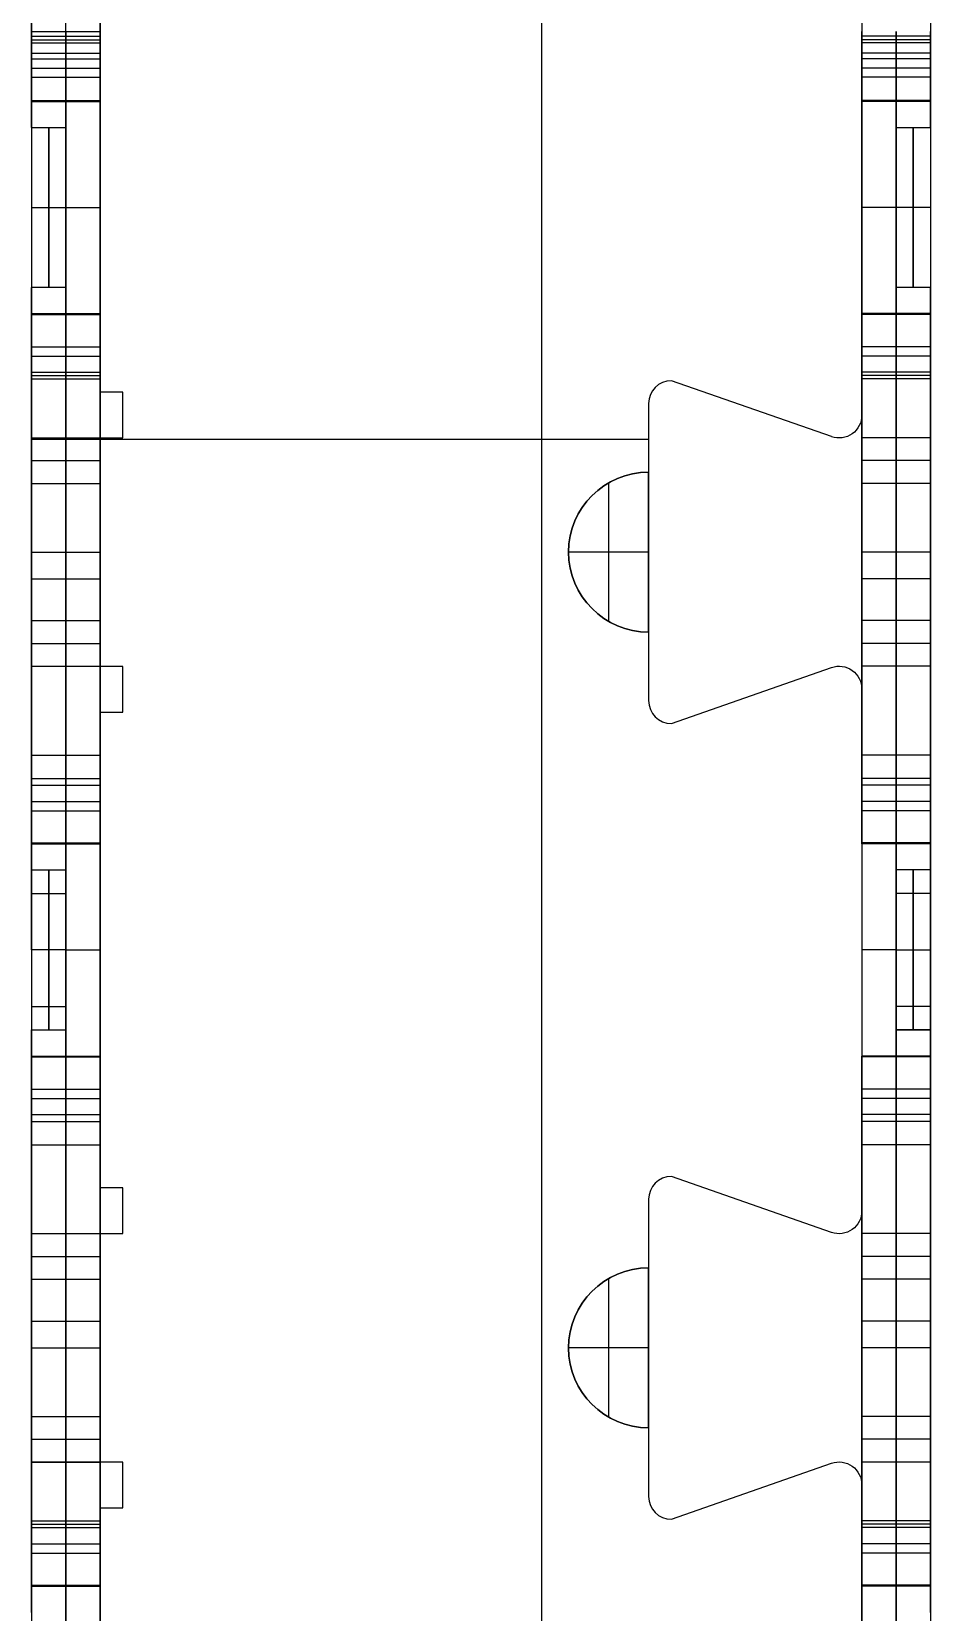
# Model space of a CAD drawing. Extents: x 6886 to 7154, y -44440 to -39703.
# Drawn here: x 6886.5 to 7122.5, y -40445.4 to -40030.4 of the extents above; entities that cross this region are included whole.
import ezdxf

# ---------------------------------------------------------------- set-up
doc = ezdxf.new("R2010")
doc.units = 0
doc.layers.add('ENDS', color=40, linetype='CONTINUOUS')

# ---------------------------------------------------------------- blocks, each defined once
blk = doc.blocks.new('SKYLARK200_END-S-1')
at = {"layer": 'ENDS'}
for p, q in [((-134, 3868.02, 264), (-134, 4718.01, 264)), ((-134, 3868.02, 282), (-134, 4718.01, 282)), ((-268, 4712.03, 141), (-268, 3945.01, 141)), ((-250, 4712.03, 141), (-250, 3924.03, 141)), ((-250, 4314.45, 282), (-250, 4463.75, 282)), ((-250, 4314.45, 264), (-250, 4463.75, 264)), ((-250, 4314.45, 273), (-250, 4463.75, 273)), ((-50, 4450.03, 141), (-50, 3868.03, 141)), ((-50, 4450.02, 282), (-50, 4308.42, 282)), ((-50, 4450.02, 264), (-50, 4308.42, 264)), ((-50, 4450.02, 273), (-50, 4308.42, 273)), ((-32, 4450.03, 141), (-32, 3868.03, 141)), ((-268, 4409.09, 286), (-250, 4409.09, 286)), ((-268, 4391.03, 1.72), (-268, 4407.93, 50)), ((-268, 4407.93, 50), (-250, 4407.93, 50)), ((-268, 4407.93, 232), (-250, 4407.93, 232)), ((-268, 4407.93, 232), (-268, 4391.03, 280.28)), ((-268, 4406.9, -1.1), (-250, 4406.9, -1.1)), ((-268, 4406.9, 283.1), (-250, 4406.9, 283.1)), ((-259, 4391.03, 1.72), (-259, 4407.93, 50)), ((-259, 4407.93, 232), (-259, 4391.03, 280.28)), ((-250, 4391.03, 1.72), (-250, 4407.93, 50)), ((-250, 4407.93, 232), (-250, 4391.03, 280.28)), ((-32, 4407.93, 232), (-50, 4407.93, 232)), ((-50, 4407.93, 232), (-50, 4391.03, 280.28)), ((-32, 4407.93, 50), (-50, 4407.93, 50)), ((-50, 4391.03, 1.72), (-50, 4407.93, 50)), ((-32, 4406.9, 283.1), (-50, 4406.9, 283.1)), ((-32, 4406.9, -1.1), (-50, 4406.9, -1.1)), ((-41, 4407.93, 232), (-41, 4391.03, 280.28)), ((-41, 4391.03, 1.72), (-41, 4407.93, 50)), ((-32, 4407.93, 232), (-32, 4391.03, 280.28)), ((-32, 4391.03, 1.72), (-32, 4407.93, 50)), ((-268, 4406.17, 54.24), (-250, 4406.17, 54.24)), ((-268, 4406.17, 227.76), (-250, 4406.17, 227.76)), ((-268, 4403.43), (-250, 4403.43)), ((-268, 4403.43), (-268, 4390.78)), ((-268, 4390.78, 282), (-268, 4403.43, 282)), ((-268, 4403.43, 282), (-250, 4403.43, 282)), ((-259, 4403.43), (-259, 4390.78)), ((-259, 4390.78, 282), (-259, 4403.43, 282)), ((-250, 4403.43), (-250, 4390.78)), ((-250, 4390.78, 282), (-250, 4403.43, 282)), ((-32, 4406.17, 227.76), (-50, 4406.17, 227.76)), ((-32, 4406.17, 54.24), (-50, 4406.17, 54.24)), ((-32, 4403.43, 282), (-50, 4403.43, 282)), ((-50, 4390.78, 282), (-50, 4403.43, 282)), ((-32, 4403.43, 0), (-50, 4403.43, 0)), ((-50, 4403.43, 0), (-50, 4390.78, 0)), ((-41, 4390.78, 282), (-41, 4403.43, 282)), ((-41, 4403.43, 0), (-41, 4390.78, 0)), ((-32, 4390.78, 282), (-32, 4403.43, 282)), ((-32, 4403.43, 0), (-32, 4390.78, 0)), ((-268, 4401.93, 56), (-250, 4401.93, 56)), ((-268, 4401.93, 56), (-268, 4383.93, 56)), ((-268, 4401.93, 226), (-250, 4401.93, 226)), ((-268, 4383.93, 226), (-268, 4401.93, 226)), ((-268, 4399.48, 25.86), (-250, 4399.48, 25.86)), ((-268, 4399.48, 256.14), (-250, 4399.48, 256.14)), ((-259, 4401.93, 56), (-259, 4323.93, 56)), ((-259, 4323.93, 226), (-259, 4401.93, 226)), ((-250, 4401.93, 56), (-250, 4323.93, 56)), ((-250, 4323.93, 226), (-250, 4401.93, 226)), ((-32, 4401.93, 226), (-50, 4401.93, 226)), ((-50, 4323.93, 226), (-50, 4401.93, 226)), ((-32, 4401.93, 56), (-50, 4401.93, 56)), ((-50, 4401.93, 56), (-50, 4323.93, 56)), ((-32, 4399.48, 256.14), (-50, 4399.48, 256.14)), ((-32, 4399.48, 25.86), (-50, 4399.48, 25.86)), ((-41, 4383.93, 226), (-41, 4401.93, 226)), ((-41, 4401.93, 56), (-41, 4383.93, 56)), ((-32, 4401.93, 56), (-32, 4383.93, 56)), ((-32, 4383.93, 226), (-32, 4401.93, 226)), ((-268, 4397.11), (-250, 4397.11)), ((-268, 4397.11, 282), (-250, 4397.11, 282)), ((-32, 4397.11, 282), (-50, 4397.11, 282)), ((-32, 4397.11, 0), (-50, 4397.11, 0)), ((-268, 4391.03, 1.72), (-250, 4391.03, 1.72)), ((-268, 4391.03, 280.28), (-250, 4391.03, 280.28)), ((-268, 4390.84, 0.87), (-250, 4390.84, 0.87)), ((-268, 4390.84, 281.13), (-250, 4390.84, 281.13)), ((-268, 4390.78), (-250, 4390.78)), ((-268, 4390.78, 282), (-250, 4390.78, 282)), ((-32, 4391.03, 280.28), (-50, 4391.03, 280.28)), ((-32, 4391.03, 1.72), (-50, 4391.03, 1.72)), ((-32, 4390.84, 281.13), (-50, 4390.84, 281.13)), ((-32, 4390.84, 0.87), (-50, 4390.84, 0.87)), ((-32, 4390.78, 282), (-50, 4390.78, 282)), ((-32, 4390.78, 0), (-50, 4390.78, 0)), ((-268, 4383.93, 226), (-259, 4383.93, 226)), ((-268, 4383.93, 56), (-259, 4383.93, 56)), ((-259, 4383.93, 226), (-259, 4341.93, 226)), ((-259, 4341.93, 56), (-259, 4383.93, 56)), ((-41, 4383.93, 226), (-32, 4383.93, 226)), ((-41, 4383.93, 226), (-41, 4341.93, 226)), ((-41, 4341.93, 56), (-41, 4383.93, 56)), ((-41, 4383.93, 56), (-32, 4383.93, 56)), ((-259, 4381.11, 215.5), (-259, 4344.74, 215.5)), ((-259, 4381.11, 66.5), (-259, 4344.74, 66.5)), ((-50, 4379.22, 282), (-50, 4379.22, 264)), ((-41, 4344.74, 215.5), (-41, 4381.11, 215.5)), ((-41, 4344.74, 66.5), (-41, 4381.11, 66.5)), ((-268, 4362.93, 205), (-259, 4362.93, 205)), ((-268, 4362.93, 77), (-259, 4362.93, 77)), ((-259, 4362.93, 56), (-250, 4362.93, 56)), ((-259, 4362.93, 226), (-259, 4362.93, 205)), ((-259, 4362.93, 226), (-250, 4362.93, 226)), ((-259, 4362.93, 56), (-259, 4362.93, 77)), ((-41, 4362.93, 226), (-50, 4362.93, 226)), ((-41, 4362.93, 56), (-50, 4362.93, 56)), ((-32, 4362.93, 205), (-41, 4362.93, 205)), ((-41, 4362.93, 226), (-41, 4362.93, 205)), ((-32, 4362.93, 77), (-41, 4362.93, 77)), ((-41, 4362.93, 56), (-41, 4362.93, 77)), ((-268, 4323.93, 226), (-268, 4341.93, 226)), ((-259, 4341.93, 226), (-268, 4341.93, 226)), ((-259, 4341.93, 56), (-268, 4341.93, 56)), ((-268, 4341.93, 56), (-268, 4323.93, 56)), ((-32, 4341.93, 226), (-41, 4341.93, 226)), ((-32, 4341.93, 56), (-41, 4341.93, 56)), ((-41, 4323.93, 226), (-41, 4341.93, 226)), ((-41, 4341.93, 56), (-41, 4323.93, 56)), ((-32, 4323.93, 226), (-32, 4341.93, 226)), ((-32, 4341.93, 56), (-32, 4323.93, 56)), ((-268, 4335.08), (-250, 4335.08)), ((-268, 4335.08), (-268, 4195.88)), ((-268, 4302.48, 282), (-268, 4335.08, 282)), ((-268, 4335.08, 282), (-250, 4335.08, 282)), ((-268, 4335.01, 0.87), (-250, 4335.01, 0.87)), ((-268, 4335.01, 281.13), (-250, 4335.01, 281.13)), ((-268, 4317.93, 50), (-268, 4334.83, 1.72)), ((-268, 4334.83, 1.72), (-250, 4334.83, 1.72)), ((-268, 4334.83, 280.28), (-250, 4334.83, 280.28)), ((-268, 4334.83, 280.28), (-268, 4317.93, 232)), ((-259, 4335.08), (-259, 4195.88)), ((-259, 4302.48, 282), (-259, 4335.08, 282)), ((-259, 4317.93, 50), (-259, 4334.83, 1.72)), ((-259, 4334.83, 280.28), (-259, 4317.93, 232)), ((-250, 4335.08), (-250, 4195.88)), ((-250, 4302.48, 282), (-250, 4335.08, 282)), ((-250, 4317.93, 50), (-250, 4334.83, 1.72)), ((-250, 4334.83, 280.28), (-250, 4317.93, 232)), ((-50, 4335.08, 0), (-50, 4195.88, 0)), ((-32, 4335.08, 0), (-50, 4335.08, 0)), ((-32, 4335.08, 282), (-50, 4335.08, 282)), ((-50, 4302.48, 282), (-50, 4335.08, 282)), ((-32, 4335.01, 281.13), (-50, 4335.01, 281.13)), ((-32, 4335.01, 0.87), (-50, 4335.01, 0.87)), ((-32, 4334.83, 280.28), (-50, 4334.83, 280.28)), ((-50, 4334.83, 280.28), (-50, 4317.93, 232)), ((-32, 4334.83, 1.72), (-50, 4334.83, 1.72)), ((-50, 4317.93, 50), (-50, 4334.83, 1.72)), ((-41, 4335.08, 0), (-41, 4195.88, 0)), ((-41, 4302.48, 282), (-41, 4335.08, 282)), ((-41, 4334.83, 280.28), (-41, 4317.93, 232)), ((-41, 4317.93, 50), (-41, 4334.83, 1.72)), ((-32, 4335.08, 0), (-32, 4195.88, 0)), ((-32, 4302.48, 282), (-32, 4335.08, 282)), ((-32, 4334.83, 280.28), (-32, 4317.93, 232)), ((-32, 4317.93, 50), (-32, 4334.83, 1.72)), ((-268, 4330.43, 282), (-268, 4330.43, 267.71)), ((-268, 4330.43, 226), (-268, 4330.43, 56)), ((-268, 4330.43, 14.29), (-268, 4330.43)), ((-268, 4326.38, 25.86), (-250, 4326.38, 25.86)), ((-268, 4326.38, 256.14), (-250, 4326.38, 256.14)), ((-268, 4323.93, 56), (-250, 4323.93, 56)), ((-268, 4323.93, 226), (-250, 4323.93, 226)), ((-32, 4326.38, 256.14), (-50, 4326.38, 256.14)), ((-32, 4326.38, 25.86), (-50, 4326.38, 25.86)), ((-32, 4323.93, 226), (-50, 4323.93, 226)), ((-32, 4323.93, 56), (-50, 4323.93, 56)), ((-268, 4319.69, 54.24), (-250, 4319.69, 54.24)), ((-268, 4319.69, 227.76), (-250, 4319.69, 227.76)), ((-268, 4318.78, 282), (-250, 4318.78, 282)), ((-268, 4317.93, 50), (-250, 4317.93, 50)), ((-268, 4317.93, 232), (-250, 4317.93, 232)), ((-104.24, 4315.71, 282), (-104.24, 4315.71, 264)), ((-57.98, 4302.76, 282), (-100, 4317.46, 282)), ((-100, 4317.46, 282), (-100, 4317.46, 264)), ((-57.98, 4302.76, 264), (-100, 4317.46, 264)), ((-57.98, 4302.76, 273), (-100, 4317.46, 273)), ((-32, 4319.69, 227.76), (-50, 4319.69, 227.76)), ((-32, 4319.69, 54.24), (-50, 4319.69, 54.24)), ((-32, 4318.78, 282), (-50, 4318.78, 282)), ((-32, 4317.93, 232), (-50, 4317.93, 232)), ((-32, 4317.93, 50), (-50, 4317.93, 50)), ((-250, 4315.43, 282), (-250, 4315.43)), ((-244, 4314.45, 282), (-250, 4314.45, 282)), ((-250, 4314.45, 282), (-250, 4314.45, 264)), ((-244, 4314.45, 264), (-250, 4314.45, 264)), ((-244, 4314.45, 273), (-250, 4314.45, 273)), ((-247, 4314.45, 282), (-247, 4314.45, 264)), ((-244, 4302.45, 282), (-244, 4314.45, 282)), ((-244, 4314.45, 282), (-244, 4314.45, 264)), ((-244, 4302.45, 264), (-244, 4314.45, 264)), ((-244, 4302.45, 273), (-244, 4314.45, 273)), ((-106, 4311.46, 282), (-106, 4311.46, 264)), ((-106, 4311.46, 282), (-106, 4293.46, 282)), ((-106, 4311.46, 264), (-106, 4233.46, 264)), ((-106, 4311.46, 273), (-106, 4293.46, 273)), ((-244, 4308.45, 282), (-244, 4308.45, 264)), ((-78.99, 4310.11, 282), (-78.99, 4310.11, 264)), ((-50, 4308.42, 282), (-50, 4308.42, 264)), ((-52.53, 4303.53, 282), (-52.53, 4303.53, 264)), ((-268, 4290.48, 258), (-268, 4302.48, 258)), ((-268, 4302.48, 258), (-250, 4302.48, 258)), ((-268, 4302.48, 258), (-268, 4302.48, 282)), ((-268, 4302.48, 282), (-250, 4302.48, 282)), ((-268, 4302.48, 270), (-250, 4302.48, 270)), ((-268, 4242.45, 282), (-268, 4302.45, 282)), ((-268, 4302.45, 282), (-268, 4302.45, 264)), ((-268, 4242.45, 264), (-268, 4302.45, 264)), ((-268, 4302.45, 282), (-244, 4302.45, 282)), ((-268, 4302.45, 264), (-244, 4302.45, 264)), ((-268, 4242.45, 273), (-268, 4302.45, 273)), ((-268, 4302.45, 273), (-244, 4302.45, 273)), ((-106, 4302.02, 264), (-268, 4302.02, 264)), ((-106, 4302.02, 282), (-268, 4302.02, 282)), ((-259, 4290.48, 258), (-259, 4302.48, 258)), ((-259, 4302.48, 258), (-259, 4302.48, 282)), ((-256, 4302.45, 282), (-256, 4302.45, 264)), ((-250, 4290.48, 258), (-250, 4302.48, 258)), ((-250, 4302.48, 258), (-250, 4302.48, 282)), ((-244, 4302.45, 282), (-244, 4302.45, 264)), ((-57.98, 4302.76, 282), (-57.98, 4302.76, 264)), ((-32, 4302.48, 258), (-50, 4302.48, 258)), ((-50, 4290.48, 258), (-50, 4302.48, 258)), ((-32, 4302.48, 282), (-50, 4302.48, 282)), ((-50, 4302.48, 258), (-50, 4302.48, 282)), ((-32, 4302.48, 270), (-50, 4302.48, 270)), ((-41, 4290.48, 258), (-41, 4302.48, 258)), ((-41, 4302.48, 258), (-41, 4302.48, 282)), ((-32, 4290.48, 258), (-32, 4302.48, 258)), ((-32, 4302.48, 258), (-32, 4302.48, 282)), ((-268, 4296.48, 258), (-250, 4296.48, 258)), ((-32, 4296.48, 258), (-50, 4296.48, 258)), ((-106, 4293.46, 282), (-106, 4293.46, 273)), ((-106, 4251.46, 273), (-106, 4293.46, 273)), ((-268, 4254.48, 264), (-268, 4290.48, 264)), ((-268, 4290.48, 264), (-250, 4290.48, 264)), ((-268, 4290.48, 264), (-268, 4290.48, 258)), ((-268, 4290.48, 258), (-250, 4290.48, 258)), ((-268, 4290.48, 261), (-250, 4290.48, 261)), ((-259, 4254.48, 264), (-259, 4290.48, 264)), ((-259, 4290.48, 264), (-259, 4290.48, 258)), ((-250, 4254.48, 264), (-250, 4290.48, 264)), ((-250, 4290.48, 264), (-250, 4290.48, 258)), ((-116.5, 4290.65, 273), (-116.5, 4254.28, 273)), ((-32, 4290.48, 264), (-50, 4290.48, 264)), ((-50, 4254.48, 264), (-50, 4290.48, 264)), ((-32, 4290.48, 258), (-50, 4290.48, 258)), ((-50, 4290.48, 264), (-50, 4290.48, 258)), ((-32, 4290.48, 261), (-50, 4290.48, 261)), ((-41, 4254.48, 264), (-41, 4290.48, 264)), ((-41, 4290.48, 264), (-41, 4290.48, 258)), ((-32, 4254.48, 264), (-32, 4290.48, 264)), ((-32, 4290.48, 264), (-32, 4290.48, 258)), ((-268, 4272.48, 264), (-250, 4272.48, 264)), ((-268, 4272.45, 282), (-268, 4272.45, 264)), ((-127, 4272.46, 282), (-127, 4272.46, 273)), ((-106, 4272.46, 273), (-127, 4272.46, 273)), ((-106, 4272.46, 273), (-106, 4272.46, 264)), ((-32, 4272.48, 264), (-50, 4272.48, 264)), ((-268, 4265.48), (-250, 4265.48)), ((-32, 4265.48, 0), (-50, 4265.48, 0)), ((-268, 4242.48, 258), (-268, 4254.48, 258)), ((-268, 4254.48, 258), (-250, 4254.48, 258)), ((-268, 4254.48, 258), (-268, 4254.48, 264)), ((-268, 4254.48, 264), (-250, 4254.48, 264)), ((-268, 4254.48, 261), (-250, 4254.48, 261)), ((-259, 4242.48, 258), (-259, 4254.48, 258)), ((-259, 4254.48, 258), (-259, 4254.48, 264)), ((-250, 4242.48, 258), (-250, 4254.48, 258)), ((-250, 4254.48, 258), (-250, 4254.48, 264)), ((-32, 4254.48, 258), (-50, 4254.48, 258)), ((-50, 4242.48, 258), (-50, 4254.48, 258)), ((-32, 4254.48, 264), (-50, 4254.48, 264)), ((-50, 4254.48, 258), (-50, 4254.48, 264)), ((-32, 4254.48, 261), (-50, 4254.48, 261)), ((-41, 4242.48, 258), (-41, 4254.48, 258)), ((-41, 4254.48, 258), (-41, 4254.48, 264)), ((-32, 4242.48, 258), (-32, 4254.48, 258)), ((-32, 4254.48, 258), (-32, 4254.48, 264)), ((-106, 4251.46, 273), (-106, 4251.46, 282)), ((-106, 4251.46, 282), (-106, 4233.46, 282)), ((-106, 4251.46, 273), (-106, 4233.46, 273)), ((-268, 4248.48, 258), (-250, 4248.48, 258)), ((-32, 4248.48, 258), (-50, 4248.48, 258)), ((-268, 4195.88, 282), (-268, 4242.48, 282)), ((-268, 4242.48, 282), (-250, 4242.48, 282)), ((-268, 4242.48, 282), (-268, 4242.48, 258)), ((-268, 4242.48, 258), (-250, 4242.48, 258)), ((-268, 4242.48, 270), (-250, 4242.48, 270)), ((-244, 4242.45, 282), (-268, 4242.45, 282)), ((-268, 4242.45, 282), (-268, 4242.45, 264)), ((-244, 4242.45, 264), (-268, 4242.45, 264)), ((-244, 4242.45, 273), (-268, 4242.45, 273)), ((-259, 4195.88, 282), (-259, 4242.48, 282)), ((-259, 4242.48, 282), (-259, 4242.48, 258)), ((-256, 4242.45, 282), (-256, 4242.45, 264)), ((-250, 4195.88, 282), (-250, 4242.48, 282)), ((-250, 4242.48, 282), (-250, 4242.48, 258)), ((-244, 4230.45, 282), (-244, 4242.45, 282)), ((-244, 4242.45, 282), (-244, 4242.45, 264)), ((-244, 4230.45, 264), (-244, 4242.45, 264)), ((-244, 4230.45, 273), (-244, 4242.45, 273)), ((-100, 4227.46, 282), (-57.98, 4242.17, 282)), ((-100, 4227.46, 264), (-57.98, 4242.17, 264)), ((-100, 4227.46, 273), (-57.98, 4242.17, 273)), ((-57.98, 4242.17, 282), (-57.98, 4242.17, 264)), ((-52.53, 4241.4, 282), (-52.53, 4241.4, 264)), ((-32, 4242.48, 282), (-50, 4242.48, 282)), ((-50, 4195.88, 282), (-50, 4242.48, 282)), ((-32, 4242.48, 258), (-50, 4242.48, 258)), ((-50, 4242.48, 282), (-50, 4242.48, 258)), ((-32, 4242.48, 270), (-50, 4242.48, 270)), ((-41, 4195.88, 282), (-41, 4242.48, 282)), ((-41, 4242.48, 282), (-41, 4242.48, 258)), ((-32, 4195.88, 282), (-32, 4242.48, 282)), ((-32, 4242.48, 282), (-32, 4242.48, 258)), ((-244, 4236.45, 282), (-244, 4236.45, 264)), ((-106, 4233.46, 282), (-106, 4233.46, 264)), ((-78.99, 4234.82, 282), (-78.99, 4234.82, 264)), ((-50, 4236.51, 282), (-50, 4236.51, 264)), ((-50, 4236.51, 282), (-50, 4099.52, 282)), ((-50, 4236.51, 264), (-50, 4099.52, 264)), ((-50, 4236.51, 273), (-50, 4099.52, 273)), ((-250, 4105.55, 282), (-250, 4230.45, 282)), ((-250, 4230.45, 282), (-250, 4230.45, 264)), ((-250, 4105.55, 264), (-250, 4230.45, 264)), ((-250, 4230.45, 282), (-244, 4230.45, 282)), ((-250, 4230.45, 264), (-244, 4230.45, 264)), ((-250, 4105.55, 273), (-250, 4230.45, 273)), ((-250, 4230.45, 273), (-244, 4230.45, 273)), ((-247, 4230.45, 282), (-247, 4230.45, 264)), ((-244, 4230.45, 282), (-244, 4230.45, 264)), ((-104.24, 4229.22, 282), (-104.24, 4229.22, 264)), ((-100, 4227.46, 282), (-100, 4227.46, 264)), ((-268, 4219.18, 282), (-250, 4219.18, 282)), ((-32, 4219.18, 282), (-50, 4219.18, 282)), ((-268, 4196.13, 1.72), (-268, 4213.03, 50)), ((-268, 4213.03, 50), (-250, 4213.03, 50)), ((-268, 4213.03, 232), (-250, 4213.03, 232)), ((-268, 4213.03, 232), (-268, 4196.13, 280.28)), ((-259, 4196.13, 1.72), (-259, 4213.03, 50)), ((-259, 4213.03, 232), (-259, 4196.13, 280.28)), ((-250, 4196.13, 1.72), (-250, 4213.03, 50)), ((-250, 4213.03, 232), (-250, 4196.13, 280.28)), ((-32, 4213.03, 50), (-50, 4213.03, 50)), ((-50, 4196.13, 1.72), (-50, 4213.03, 50)), ((-32, 4213.03, 232), (-50, 4213.03, 232)), ((-50, 4213.03, 232), (-50, 4196.13, 280.28)), ((-41, 4196.13, 1.72), (-41, 4213.03, 50)), ((-41, 4213.03, 232), (-41, 4196.13, 280.28)), ((-32, 4196.13, 1.72), (-32, 4213.03, 50)), ((-32, 4213.03, 232), (-32, 4196.13, 280.28)), ((-268, 4211.27, 54.24), (-250, 4211.27, 54.24)), ((-268, 4211.27, 227.76), (-250, 4211.27, 227.76)), ((-32, 4211.27, 54.24), (-50, 4211.27, 54.24)), ((-32, 4211.27, 227.76), (-50, 4211.27, 227.76)), ((-268, 4207.03, 56), (-250, 4207.03, 56)), ((-268, 4207.03, 56), (-268, 4189.03, 56)), ((-268, 4207.03, 226), (-250, 4207.03, 226)), ((-268, 4189.03, 226), (-268, 4207.03, 226)), ((-268, 4204.58, 25.86), (-250, 4204.58, 25.86)), ((-268, 4204.58, 256.14), (-250, 4204.58, 256.14)), ((-259, 4129.03, 226), (-259, 4207.03, 226)), ((-259, 4207.03, 56), (-259, 4129.03, 56)), ((-250, 4129.03, 226), (-250, 4207.03, 226)), ((-250, 4207.03, 56), (-250, 4129.03, 56)), ((-32, 4207.03, 56), (-50, 4207.03, 56)), ((-32, 4207.03, 226), (-50, 4207.03, 226)), ((-50, 4207.03, 226), (-50, 4129.03, 226)), ((-50, 4207.03, 56), (-50, 4129.03, 56)), ((-32, 4204.58, 25.86), (-50, 4204.58, 25.86)), ((-32, 4204.58, 256.14), (-50, 4204.58, 256.14)), ((-41, 4207.03, 226), (-41, 4189.03, 226)), ((-41, 4189.03, 56), (-41, 4207.03, 56)), ((-32, 4207.03, 56), (-32, 4189.03, 56)), ((-32, 4189.03, 226), (-32, 4207.03, 226)), ((-268, 4196.13, 1.72), (-250, 4196.13, 1.72)), ((-268, 4196.13, 280.28), (-250, 4196.13, 280.28)), ((-268, 4195.94, 0.87), (-250, 4195.94, 0.87)), ((-268, 4195.94, 281.13), (-250, 4195.94, 281.13)), ((-268, 4195.88), (-250, 4195.88)), ((-268, 4195.88, 282), (-250, 4195.88, 282)), ((-32, 4196.13, 1.72), (-50, 4196.13, 1.72)), ((-32, 4196.13, 280.28), (-50, 4196.13, 280.28)), ((-32, 4195.94, 0.87), (-50, 4195.94, 0.87)), ((-32, 4195.94, 281.13), (-50, 4195.94, 281.13)), ((-32, 4195.88, 0), (-50, 4195.88, 0)), ((-32, 4195.88, 282), (-50, 4195.88, 282)), ((-268, 4189.03, 226), (-259, 4189.03, 226)), ((-268, 4189.03, 56), (-259, 4189.03, 56)), ((-259, 4189.03, 226), (-259, 4147.03, 226)), ((-259, 4147.03, 56), (-259, 4189.03, 56)), ((-32, 4189.03, 226), (-41, 4189.03, 226)), ((-32, 4189.03, 56), (-41, 4189.03, 56)), ((-41, 4189.03, 226), (-41, 4147.03, 226)), ((-41, 4189.03, 56), (-41, 4147.03, 56)), ((-268, 4182.88, 211.15), (-259, 4182.88, 211.15)), ((-268, 4182.88, 70.85), (-259, 4182.88, 70.85)), ((-259, 4186.21, 215.5), (-259, 4149.84, 215.5)), ((-259, 4186.21, 66.5), (-259, 4149.84, 66.5)), ((-41, 4149.84, 215.5), (-41, 4186.21, 215.5)), ((-41, 4186.21, 66.5), (-41, 4149.84, 66.5)), ((-32, 4182.88, 211.15), (-41, 4182.88, 211.15)), ((-32, 4182.88, 70.85), (-41, 4182.88, 70.85)), ((-50, 4177.93, 226), (-50, 4177.93, 56)), ((-259, 4168.03, 205), (-268, 4168.03, 205)), ((-259, 4168.03, 77), (-268, 4168.03, 77)), ((-259, 4168.03, 226), (-259, 4168.03, 205)), ((-259, 4168.03, 226), (-250, 4168.03, 226)), ((-259, 4168.03, 56), (-259, 4168.03, 77)), ((-259, 4168.03, 56), (-250, 4168.03, 56)), ((-250, 4168, 282), (-250, 4168, 264)), ((-41, 4168.03, 226), (-50, 4168.03, 226)), ((-41, 4168.03, 56), (-50, 4168.03, 56)), ((-50, 4168.01, 282), (-50, 4168.01, 264)), ((-41, 4168.03, 77), (-32, 4168.03, 77)), ((-41, 4168.03, 205), (-32, 4168.03, 205)), ((-41, 4168.03, 226), (-41, 4168.03, 205)), ((-41, 4168.03, 77), (-41, 4168.03, 56)), ((-32, 4162.03, 205.88), (-32, 4162.03, 76.12)), ((-268, 4153.18, 70.85), (-259, 4153.18, 70.85)), ((-268, 4153.18, 211.15), (-259, 4153.18, 211.15)), ((-32, 4153.18, 211.15), (-41, 4153.18, 211.15)), ((-32, 4153.18, 70.85), (-41, 4153.18, 70.85)), ((-268, 4129.03, 226), (-268, 4147.03, 226)), ((-268, 4147.03, 56), (-259, 4147.03, 56)), ((-268, 4147.03, 56), (-268, 4129.03, 56)), ((-268, 4147.03, 226), (-259, 4147.03, 226)), ((-41, 4129.03, 56), (-41, 4149.61, 56)), ((-41, 4149.48, 226), (-41, 4129.03, 226)), ((-32, 4147.03, 226), (-41, 4147.03, 226)), ((-41, 4147.03, 56), (-32, 4147.03, 56)), ((-32, 4129.03, 56), (-32, 4147.03, 56)), ((-32, 4147.03, 226), (-32, 4129.03, 226)), ((-268, 4093.58, 282), (-268, 4140.18, 282)), ((-268, 4140.18, 282), (-250, 4140.18, 282)), ((-268, 4140.18), (-250, 4140.18)), ((-268, 4140.18), (-268, 4000.98)), ((-268, 4140.11, 281.13), (-250, 4140.11, 281.13)), ((-268, 4140.11, 0.87), (-250, 4140.11, 0.87)), ((-268, 4139.93, 280.28), (-250, 4139.93, 280.28)), ((-268, 4139.93, 280.28), (-268, 4123.03, 232)), ((-268, 4123.03, 50), (-268, 4139.93, 1.72)), ((-268, 4139.93, 1.72), (-250, 4139.93, 1.72)), ((-259, 4093.58, 282), (-259, 4140.18, 282)), ((-259, 4140.18), (-259, 4000.98)), ((-259, 4139.93, 280.28), (-259, 4123.03, 232)), ((-259, 4123.03, 50), (-259, 4139.93, 1.72)), ((-250, 4093.58, 282), (-250, 4140.18, 282)), ((-250, 4140.18), (-250, 4000.98)), ((-250, 4139.93, 280.28), (-250, 4123.03, 232)), ((-250, 4123.03, 50), (-250, 4139.93, 1.72)), ((-32, 4140.18, 282), (-50, 4140.18, 282)), ((-50, 4140.18, 282), (-50, 4093.58, 282)), ((-32, 4140.18, 0), (-50, 4140.18, 0)), ((-50, 4000.98, 0), (-50, 4140.18, 0)), ((-32, 4140.12, 281.13), (-50, 4140.12, 281.13)), ((-32, 4140.12, 0.87), (-50, 4140.12, 0.87)), ((-32, 4139.93, 280.28), (-50, 4139.93, 280.28)), ((-50, 4123.03, 232), (-50, 4139.93, 280.28)), ((-32, 4139.93, 1.72), (-50, 4139.93, 1.72)), ((-50, 4139.93, 1.72), (-50, 4123.03, 50)), ((-41, 4140.18, 282), (-41, 4093.58, 282)), ((-41, 4000.98, 0), (-41, 4140.18, 0)), ((-41, 4123.03, 232), (-41, 4139.93, 280.28)), ((-41, 4139.93, 1.72), (-41, 4123.03, 50)), ((-32, 4140.18, 282), (-32, 4093.58, 282)), ((-32, 4000.98, 0), (-32, 4140.18, 0)), ((-32, 4123.03, 232), (-32, 4139.93, 280.28)), ((-32, 4139.93, 1.72), (-32, 4123.03, 50)), ((-268, 4131.48, 256.14), (-250, 4131.48, 256.14)), ((-268, 4131.48, 25.86), (-250, 4131.48, 25.86)), ((-268, 4129.03, 226), (-250, 4129.03, 226)), ((-268, 4129.03, 56), (-250, 4129.03, 56)), ((-32, 4131.48, 256.14), (-50, 4131.48, 256.14)), ((-32, 4131.48, 25.86), (-50, 4131.48, 25.86)), ((-32, 4129.03, 226), (-50, 4129.03, 226)), ((-32, 4129.03, 56), (-50, 4129.03, 56)), ((-268, 4124.79, 227.76), (-250, 4124.79, 227.76)), ((-268, 4124.79, 54.24), (-250, 4124.79, 54.24)), ((-32, 4124.79, 227.76), (-50, 4124.79, 227.76)), ((-32, 4124.79, 54.24), (-50, 4124.79, 54.24)), ((-268, 4123.03, 232), (-250, 4123.03, 232)), ((-268, 4123.03, 50), (-250, 4123.03, 50)), ((-32, 4123.03, 232), (-50, 4123.03, 232)), ((-32, 4123.03, 50), (-50, 4123.03, 50)), ((-268, 4116.88, 282), (-250, 4116.88, 282)), ((-32, 4116.88, 282), (-50, 4116.88, 282)), ((-57.98, 4093.86, 282), (-100, 4108.56, 282)), ((-100, 4108.56, 282), (-100, 4108.56, 264)), ((-57.98, 4093.86, 264), (-100, 4108.56, 264)), ((-57.98, 4093.86, 273), (-100, 4108.56, 273)), ((-244, 4105.55, 282), (-250, 4105.55, 282)), ((-250, 4105.55, 282), (-250, 4105.55, 264)), ((-244, 4105.55, 264), (-250, 4105.55, 264)), ((-244, 4105.55, 273), (-250, 4105.55, 273)), ((-247, 4105.55, 282), (-247, 4105.55, 264)), ((-244, 4093.55, 282), (-244, 4105.55, 282)), ((-244, 4105.55, 282), (-244, 4105.55, 264)), ((-244, 4093.55, 264), (-244, 4105.55, 264)), ((-244, 4093.55, 273), (-244, 4105.55, 273)), ((-104.24, 4106.81, 282), (-104.24, 4106.81, 264)), ((-106, 4102.56, 282), (-106, 4102.56, 264)), ((-106, 4102.56, 282), (-106, 4084.56, 282)), ((-106, 4102.56, 264), (-106, 4024.56, 264)), ((-106, 4102.56, 273), (-106, 4084.56, 273)), ((-78.99, 4101.21, 282), (-78.99, 4101.21, 264)), ((-244, 4099.55, 282), (-244, 4099.55, 264)), ((-50, 4099.52, 282), (-50, 4099.52, 264)), ((-268, 4081.58, 258), (-268, 4093.58, 258)), ((-268, 4093.58, 258), (-250, 4093.58, 258)), ((-268, 4093.58, 258), (-268, 4093.58, 282)), ((-268, 4093.58, 282), (-250, 4093.58, 282)), ((-268, 4093.58, 270), (-250, 4093.58, 270)), ((-268, 4033.55, 282), (-268, 4093.55, 282)), ((-268, 4093.55, 282), (-268, 4093.55, 264)), ((-268, 4033.55, 264), (-268, 4093.55, 264)), ((-268, 4093.55, 282), (-244, 4093.55, 282)), ((-268, 4093.55, 264), (-244, 4093.55, 264)), ((-268, 4033.55, 273), (-268, 4093.55, 273)), ((-268, 4093.55, 273), (-244, 4093.55, 273)), ((-259, 4081.58, 258), (-259, 4093.58, 258)), ((-259, 4093.58, 258), (-259, 4093.58, 282)), ((-256, 4093.55, 282), (-256, 4093.55, 264)), ((-250, 4081.58, 258), (-250, 4093.58, 258)), ((-250, 4093.58, 258), (-250, 4093.58, 282)), ((-244, 4093.55, 282), (-244, 4093.55, 264)), ((-57.98, 4093.86, 282), (-57.98, 4093.86, 264)), ((-52.53, 4094.63, 282), (-52.53, 4094.63, 264)), ((-32, 4093.58, 282), (-50, 4093.58, 282)), ((-32, 4093.58, 258), (-50, 4093.58, 258)), ((-50, 4093.58, 282), (-50, 4093.58, 258)), ((-50, 4093.58, 258), (-50, 4081.58, 258)), ((-32, 4093.58, 270), (-50, 4093.58, 270)), ((-41, 4093.58, 282), (-41, 4093.58, 258)), ((-41, 4093.58, 258), (-41, 4081.58, 258)), ((-32, 4093.58, 282), (-32, 4093.58, 258)), ((-32, 4093.58, 258), (-32, 4081.58, 258)), ((-268, 4087.58, 258), (-250, 4087.58, 258)), ((-32, 4087.58, 258), (-50, 4087.58, 258)), ((-106, 4084.56, 282), (-106, 4084.56, 273)), ((-106, 4042.56, 273), (-106, 4084.56, 273)), ((-268, 4045.58, 264), (-268, 4081.58, 264)), ((-268, 4081.58, 264), (-250, 4081.58, 264)), ((-268, 4081.58, 264), (-268, 4081.58, 258)), ((-268, 4081.58, 258), (-250, 4081.58, 258)), ((-268, 4081.58, 261), (-250, 4081.58, 261)), ((-259, 4045.58, 264), (-259, 4081.58, 264)), ((-259, 4081.58, 264), (-259, 4081.58, 258)), ((-250, 4045.58, 264), (-250, 4081.58, 264)), ((-250, 4081.58, 264), (-250, 4081.58, 258)), ((-116.5, 4081.75, 273), (-116.5, 4045.38, 273)), ((-32, 4081.58, 258), (-50, 4081.58, 258)), ((-32, 4081.58, 264), (-50, 4081.58, 264)), ((-50, 4081.58, 258), (-50, 4081.58, 264)), ((-50, 4081.58, 264), (-50, 4045.58, 264)), ((-32, 4081.58, 261), (-50, 4081.58, 261)), ((-41, 4081.58, 258), (-41, 4081.58, 264)), ((-41, 4081.58, 264), (-41, 4045.58, 264)), ((-32, 4081.58, 258), (-32, 4081.58, 264)), ((-32, 4081.58, 264), (-32, 4045.58, 264)), ((-268, 4070.58), (-250, 4070.58)), ((-32, 4070.58, 0), (-50, 4070.58, 0)), ((-268, 4063.58, 264), (-250, 4063.58, 264)), ((-268, 4063.55, 282), (-268, 4063.55, 264)), ((-127, 4063.56, 282), (-127, 4063.56, 273)), ((-106, 4063.56, 273), (-127, 4063.56, 273)), ((-106, 4063.56, 273), (-106, 4063.56, 264)), ((-32, 4063.58, 264), (-50, 4063.58, 264)), ((-268, 4033.58, 258), (-268, 4045.58, 258)), ((-268, 4045.58, 258), (-250, 4045.58, 258)), ((-268, 4045.58, 258), (-268, 4045.58, 264)), ((-268, 4045.58, 264), (-250, 4045.58, 264)), ((-268, 4045.58, 261), (-250, 4045.58, 261)), ((-259, 4033.58, 258), (-259, 4045.58, 258)), ((-259, 4045.58, 258), (-259, 4045.58, 264)), ((-250, 4033.58, 258), (-250, 4045.58, 258)), ((-250, 4045.58, 258), (-250, 4045.58, 264)), ((-106, 4042.56, 273), (-106, 4042.56, 282)), ((-106, 4042.56, 282), (-106, 4024.56, 282)), ((-106, 4042.56, 273), (-106, 4024.56, 273)), ((-32, 4045.58, 264), (-50, 4045.58, 264)), ((-32, 4045.58, 258), (-50, 4045.58, 258)), ((-50, 4045.58, 264), (-50, 4045.58, 258)), ((-50, 4045.58, 258), (-50, 4033.58, 258)), ((-32, 4045.58, 261), (-50, 4045.58, 261)), ((-41, 4045.58, 264), (-41, 4045.58, 258)), ((-41, 4045.58, 258), (-41, 4033.58, 258)), ((-32, 4045.58, 264), (-32, 4045.58, 258)), ((-32, 4045.58, 258), (-32, 4033.58, 258)), ((-268, 4039.58, 258), (-250, 4039.58, 258)), ((-32, 4039.58, 258), (-50, 4039.58, 258)), ((-268, 4000.98, 282), (-268, 4033.58, 282)), ((-268, 4033.58, 282), (-250, 4033.58, 282)), ((-268, 4033.58, 282), (-268, 4033.58, 258)), ((-268, 4033.58, 258), (-250, 4033.58, 258)), ((-268, 4033.58, 270), (-250, 4033.58, 270)), ((-244, 4033.55, 282), (-268, 4033.55, 282)), ((-268, 4033.55, 282), (-268, 4033.55, 264)), ((-244, 4033.55, 264), (-268, 4033.55, 264)), ((-244, 4033.55, 273), (-268, 4033.55, 273)), ((-259, 4000.98, 282), (-259, 4033.58, 282)), ((-259, 4033.58, 282), (-259, 4033.58, 258)), ((-256, 4033.55, 282), (-256, 4033.55, 264)), ((-250, 4000.98, 282), (-250, 4033.58, 282)), ((-250, 4033.58, 282), (-250, 4033.58, 258)), ((-244, 4021.55, 282), (-244, 4033.55, 282)), ((-244, 4033.55, 282), (-244, 4033.55, 264)), ((-244, 4021.55, 264), (-244, 4033.55, 264)), ((-244, 4021.55, 273), (-244, 4033.55, 273)), ((-32, 4033.58, 258), (-50, 4033.58, 258)), ((-32, 4033.58, 282), (-50, 4033.58, 282)), ((-50, 4033.58, 258), (-50, 4033.58, 282)), ((-50, 4033.58, 282), (-50, 4000.98, 282)), ((-32, 4033.58, 270), (-50, 4033.58, 270)), ((-41, 4033.58, 258), (-41, 4033.58, 282)), ((-41, 4033.58, 282), (-41, 4000.98, 282)), ((-32, 4033.58, 258), (-32, 4033.58, 282)), ((-32, 4033.58, 282), (-32, 4000.98, 282)), ((-100, 4018.56, 282), (-57.98, 4033.27, 282)), ((-100, 4018.56, 264), (-57.98, 4033.27, 264)), ((-100, 4018.56, 273), (-57.98, 4033.27, 273)), ((-57.98, 4033.27, 282), (-57.98, 4033.27, 264)), ((-52.53, 4032.5, 282), (-52.53, 4032.5, 264)), ((-244, 4027.55, 282), (-244, 4027.55, 264)), ((-78.99, 4025.92, 282), (-78.99, 4025.92, 264)), ((-50, 4027.61, 282), (-50, 4027.61, 264)), ((-50, 4027.61, 282), (-50, 3886, 282)), ((-50, 4027.61, 264), (-50, 3886, 264)), ((-50, 4027.61, 273), (-50, 3886, 273)), ((-250, 3886, 282), (-250, 4021.55, 282)), ((-250, 4021.55, 282), (-250, 4021.55, 264)), ((-250, 3886, 264), (-250, 4021.55, 264)), ((-250, 4021.55, 282), (-244, 4021.55, 282)), ((-250, 4021.55, 264), (-244, 4021.55, 264)), ((-250, 3886, 273), (-250, 4021.55, 273)), ((-250, 4021.55, 273), (-244, 4021.55, 273)), ((-247, 4021.55, 282), (-247, 4021.55, 264)), ((-244, 4021.55, 282), (-244, 4021.55, 264)), ((-106, 4024.56, 282), (-106, 4024.56, 264)), ((-268, 4018.13, 232), (-250, 4018.13, 232)), ((-268, 4018.13, 232), (-268, 4001.23, 280.28)), ((-268, 4001.23, 1.72), (-268, 4018.13, 50)), ((-268, 4018.13, 50), (-250, 4018.13, 50)), ((-268, 4017.28, 282), (-250, 4017.28, 282)), ((-259, 4018.13, 232), (-259, 4001.23, 280.28)), ((-259, 4001.23, 1.72), (-259, 4018.13, 50)), ((-250, 4018.13, 232), (-250, 4001.23, 280.28)), ((-250, 4001.23, 1.72), (-250, 4018.13, 50)), ((-104.24, 4020.32, 282), (-104.24, 4020.32, 264)), ((-100, 4018.56, 282), (-100, 4018.56, 264)), ((-32, 4018.13, 232), (-50, 4018.13, 232)), ((-50, 4001.23, 280.28), (-50, 4018.13, 232)), ((-32, 4018.13, 50), (-50, 4018.13, 50)), ((-50, 4018.13, 50), (-50, 4001.23, 1.72)), ((-32, 4017.28, 282), (-50, 4017.28, 282)), ((-41, 4001.23, 280.28), (-41, 4018.13, 232)), ((-41, 4018.13, 50), (-41, 4001.23, 1.72)), ((-32, 4001.23, 280.28), (-32, 4018.13, 232)), ((-32, 4018.13, 50), (-32, 4001.23, 1.72)), ((-268, 4016.37, 227.76), (-250, 4016.37, 227.76)), ((-268, 4016.37, 54.24), (-250, 4016.37, 54.24)), ((-32, 4016.37, 227.76), (-50, 4016.37, 227.76)), ((-32, 4016.37, 54.24), (-50, 4016.37, 54.24)), ((-268, 4012.13, 226), (-250, 4012.13, 226)), ((-268, 4012.13, 56), (-250, 4012.13, 56)), ((-268, 4012.13, 56), (-268, 3994.13, 56)), ((-268, 3994.13, 226), (-268, 4012.13, 226)), ((-268, 4009.68, 256.14), (-250, 4009.68, 256.14)), ((-268, 4009.68, 25.86), (-250, 4009.68, 25.86)), ((-259, 3934.13, 226), (-259, 4012.13, 226)), ((-259, 4012.13, 56), (-259, 3934.13, 56)), ((-250, 3934.13, 226), (-250, 4012.13, 226)), ((-250, 4012.13, 56), (-250, 3934.13, 56)), ((-32, 4012.13, 226), (-50, 4012.13, 226)), ((-50, 4012.13, 226), (-50, 3934.13, 226)), ((-32, 4012.13, 56), (-50, 4012.13, 56)), ((-50, 3934.13, 56), (-50, 4012.13, 56)), ((-32, 4009.68, 256.14), (-50, 4009.68, 256.14)), ((-32, 4009.68, 25.86), (-50, 4009.68, 25.86)), ((-41, 3934.13, 56), (-41, 4012.13, 56)), ((-41, 4012.13, 226), (-41, 3934.13, 226)), ((-32, 4012.13, 226), (-32, 3994.13, 226)), ((-32, 3994.13, 56), (-32, 4012.13, 56)), ((-268, 4001.23, 280.28), (-250, 4001.23, 280.28)), ((-268, 4001.23, 1.72), (-250, 4001.23, 1.72)), ((-268, 4001.04, 281.13), (-250, 4001.04, 281.13)), ((-268, 4001.04, 0.87), (-250, 4001.04, 0.87)), ((-268, 4000.98, 282), (-250, 4000.98, 282)), ((-268, 4000.98), (-250, 4000.98)), ((-32, 4001.23, 280.28), (-50, 4001.23, 280.28)), ((-32, 4001.23, 1.72), (-50, 4001.23, 1.72)), ((-32, 4001.04, 281.13), (-50, 4001.04, 281.13)), ((-32, 4001.04, 0.87), (-50, 4001.04, 0.87)), ((-32, 4000.98, 282), (-50, 4000.98, 282)), ((-32, 4000.98, 0), (-50, 4000.98, 0))]:
    blk.add_line(p, q, dxfattribs=at)
at = {"layer": 'ENDS', "extrusion": (-1, 0, 0)}
for centre, radius, start, end in [((-4420.4, 282, 268), 12, 19.4712, 160.5288), ((-4420.4, 282, 259), 12, 19.4712, 160.5288), ((-4420.4, 282, 250), 12, 19.4712, 160.5288), ((-4396.78, 0, 268), 6, 360, 16.6229), ((-4396.78, 282, 268), 6, 343.3771, 360), ((-4396.78, 0, 259), 6, 360, 16.6229), ((-4396.78, 282, 259), 6, 343.3771, 0), ((-4396.78, 0, 250), 6, 360, 16.6229), ((-4396.78, 282, 250), 6, 343.3771, 360), ((-4396.78, 282, 50), 6, 343.3771, 0), ((-4396.78, 0, 50), 6, 0, 16.6229), ((-4396.78, 282, 41), 6, 343.3771, 0), ((-4396.78, 0, 41), 6, 0, 16.6229), ((-4396.78, 282, 32), 6, 343.3771, 0), ((-4396.78, 0, 32), 6, 0, 16.6229), ((-4362.93, 226, 268), 21, 180, 0), ((-4362.93, 226, 263.5), 21, 180, 0), ((-4362.93, 56, 263.5), 21, 0, 180), ((-4362.93, 226, 36.5), 21, 180, 0), ((-4362.93, 56, 36.5), 21, 0, 180), ((-4362.93, 226, 32), 21, 180, 0), ((-4329.08, 0, 268), 6, 163.3771, 180), ((-4329.08, 282, 268), 6, 180, 196.6229), ((-4329.08, 0, 259), 6, 163.3771, 180), ((-4329.08, 282, 259), 6, 180, 196.6229), ((-4329.08, 0, 250), 6, 163.3771, 180), ((-4329.08, 282, 250), 6, 180, 196.6229), ((-4329.08, 282, 50), 6, 180, 196.6229), ((-4329.08, 0, 50), 6, 163.3771, 180), ((-4329.08, 282, 41), 6, 180, 196.6229), ((-4329.08, 0, 41), 6, 163.3771, 180), ((-4329.08, 282, 32), 6, 180, 196.6229), ((-4329.08, 0, 32), 6, 163.3771, 180), ((-4201.88, 0, 268), 6, 360, 16.6229), ((-4201.88, 282, 268), 6, 343.3771, 0), ((-4201.88, 0, 259), 6, 360, 16.6229), ((-4201.88, 282, 259), 6, 343.3771, 0), ((-4201.88, 0, 250), 6, 360, 16.6229), ((-4201.88, 282, 250), 6, 343.3771, 0), ((-4201.88, 0, 50), 6, 0, 16.6229), ((-4201.88, 282, 50), 6, 343.3771, 0), ((-4201.88, 0, 41), 6, 0, 16.6229), ((-4201.88, 282, 41), 6, 343.3771, 0), ((-4201.88, 0, 32), 6, 0, 16.6229), ((-4201.88, 282, 32), 6, 343.3771, 0), ((-4168.03, 56, 268), 21, 90, 180), ((-4168.03, 226, 263.5), 21, 180, 270), ((-4168.03, 56, 263.5), 21, 90, 180), ((-4168.03, 226, 36.5), 21, 180, 270), ((-4168.03, 56, 36.5), 21, 90, 180), ((-4168.03, 226, 268), 21, 270, 0), ((-4168.03, 56, 263.5), 21, 0, 90), ((-4168.03, 226, 263.5), 21, 270, 0), ((-4168.03, 226, 41), 21, 270, 0), ((-4168.03, 56, 41), 21, 0, 90), ((-4168.03, 226, 32), 21, 270, 360), ((-4168.03, 56, 32), 21, 360, 90), ((-4134.18, 282, 268), 6, 180, 196.6229), ((-4134.18, 0, 268), 6, 163.3771, 180), ((-4134.18, 282, 259), 6, 180, 196.6229), ((-4134.18, 0, 259), 6, 163.3771, 180), ((-4134.18, 282, 250), 6, 180, 196.6229), ((-4134.18, 0, 250), 6, 163.3771, 180), ((-4129.03, 232, 50), 6, 270, 360), ((-4129.03, 50, 50), 6, 0, 90), ((-4129.03, 232, 41), 6, 270, 360), ((-4129.03, 50, 41), 6, 0, 90), ((-4129.03, 232, 32), 6, 270, 360), ((-4129.03, 50, 32), 6, 0, 90), ((-4012.13, 232, 50), 6, 180, 270), ((-4012.13, 50, 50), 6, 90, 180), ((-4012.13, 232, 41), 6, 180, 270), ((-4012.13, 50, 41), 6, 90, 180), ((-4012.13, 232, 32), 6, 180, 270), ((-4012.13, 50, 32), 6, 90, 180), ((-4006.98, 282, 268), 6, 343.3771, 360), ((-4006.98, 0, 268), 6, 0, 16.6229), ((-4006.98, 282, 259), 6, 343.3771, 360), ((-4006.98, 0, 259), 6, 0, 16.6229), ((-4006.98, 282, 250), 6, 343.3771, 360), ((-4006.98, 0, 250), 6, 0, 16.6229)]:
    blk.add_arc(centre, radius, start, end, dxfattribs=at)
at = {"layer": 'ENDS', "extrusion": (1, 0, 0)}
for centre, radius, start, end in [((4403.43, -6, -268), 6, 19.4712, 90), ((4403.43, 288, -268), 6, 270, 340.5288), ((4401.93, 50, -268), 6, 360, 90), ((4401.93, 232, -268), 6, 270, 360), ((4403.43, -6, -259), 6, 19.4712, 90), ((4403.43, 288, -259), 6, 270, 340.5288), ((4401.93, 50, -259), 6, 360, 90), ((4401.93, 232, -259), 6, 270, 360), ((4403.43, -6, -250), 6, 19.4712, 90), ((4403.43, 288, -250), 6, 270, 340.5288), ((4401.93, 50, -250), 6, 360, 90), ((4401.93, 232, -250), 6, 270, 360), ((4403.43, 288, -50), 6, 270, 340.5288), ((4403.43, -6, -50), 6, 19.4712, 90), ((4401.93, 232, -50), 6, 270, 360), ((4401.93, 50, -50), 6, 0, 90), ((4403.43, 288, -41), 6, 270, 340.5288), ((4403.43, -6, -41), 6, 19.4712, 90), ((4401.93, 232, -41), 6, 270, 360), ((4401.93, 50, -41), 6, 360, 90), ((4403.43, 288, -32), 6, 270, 340.5288), ((4403.43, -6, -32), 6, 19.4712, 90), ((4401.93, 232, -32), 6, 270, 360), ((4401.93, 50, -32), 6, 0, 90), ((4362.93, 56, -268), 21, 360, 180), ((4362.93, 226, -259), 21, 180, 0), ((4362.93, 56, -259), 21, 0, 180), ((4362.93, 226, -41), 21, 180, 0), ((4362.93, 56, -41), 21, 0, 180), ((4362.93, 56, -32), 21, 360, 180), ((4323.93, 50, -268), 6, 90, 180), ((4323.93, 232, -268), 6, 180, 270), ((4323.93, 50, -259), 6, 90, 180), ((4323.93, 232, -259), 6, 180, 270), ((4323.93, 50, -250), 6, 90, 180), ((4323.93, 232, -250), 6, 180, 270), ((4323.93, 232, -50), 6, 180, 270), ((4323.93, 50, -50), 6, 90, 180), ((4323.93, 232, -41), 6, 180, 270), ((4323.93, 50, -41), 6, 90, 180), ((4323.93, 232, -32), 6, 180, 270), ((4323.93, 50, -32), 6, 90, 180), ((4207.03, 50, -268), 6, 360, 90), ((4207.03, 232, -268), 6, 270, 360), ((4207.03, 50, -259), 6, 360, 90), ((4207.03, 232, -259), 6, 270, 360), ((4207.03, 50, -250), 6, 360, 90), ((4207.03, 232, -250), 6, 270, 360), ((4207.03, 50, -50), 6, 0, 90), ((4207.03, 232, -50), 6, 270, 360), ((4207.03, 50, -41), 6, 0, 90), ((4207.03, 232, -41), 6, 270, 360), ((4207.03, 50, -32), 6, 0, 90), ((4207.03, 232, -32), 6, 270, 360), ((4168.03, 226, -268), 21, 270, 0), ((4168.03, 226, -259), 21, 270, 0), ((4168.03, 56, -259), 21, 0, 90), ((4168.03, 226, -41), 21, 270, 0), ((4168.03, 56, -41), 21, 0, 90), ((4168.03, 226, -32), 21, 270, 0), ((4168.03, 56, -32), 21, 0, 90), ((4168.03, 56, -268), 21, 90, 180), ((4168.03, 56, -259), 21, 90, 180), ((4168.03, 226, -259), 21, 180, 270), ((4168.03, 226, -36.5), 21, 180, 270), ((4168.03, 56, -36.5), 21, 90, 180), ((4134.18, 282, -50), 6, 343.3771, 0), ((4134.18, 0, -50), 6, 360, 16.6229), ((4134.18, 282, -41), 6, 343.3771, 0), ((4134.18, 0, -41), 6, 360, 16.6229), ((4134.18, 282, -32), 6, 343.3771, 0), ((4134.18, 0, -32), 6, 360, 16.6229), ((4129.03, 232, -268), 6, 180, 270), ((4129.03, 50, -268), 6, 90, 180), ((4129.03, 232, -259), 6, 180, 270), ((4129.03, 50, -259), 6, 90, 180), ((4129.03, 232, -250), 6, 180, 270), ((4129.03, 50, -250), 6, 90, 180), ((4012.13, 232, -268), 6, 270, 0), ((4012.13, 50, -268), 6, 0, 90), ((4012.13, 232, -259), 6, 270, 360), ((4012.13, 50, -259), 6, 0, 90), ((4012.13, 232, -250), 6, 270, 0), ((4012.13, 50, -250), 6, 0, 90), ((4006.98, 282, -50), 6, 180, 196.6229), ((4006.98, 0, -50), 6, 163.3771, 180), ((4006.98, 282, -41), 6, 180, 196.6229), ((4006.98, 0, -41), 6, 163.3771, 180), ((4006.98, 282, -32), 6, 180, 196.6229), ((4006.98, 0, -32), 6, 163.3771, 180)]:
    blk.add_arc(centre, radius, start, end, dxfattribs=at)
at = {"layer": 'ENDS'}
for centre, radius, start, end in [((-100, 4311.46, 282), 6, 90, 180), ((-100, 4311.46, 264), 6, 90, 180), ((-100, 4311.46, 273), 6, 90, 180), ((-106, 4272.46, 273), 21, 90, 270), ((-100, 4233.46, 282), 6, 180, 270), ((-100, 4233.46, 264), 6, 180, 270), ((-100, 4233.46, 273), 6, 180, 270), ((-100, 4102.56, 282), 6, 90, 180), ((-100, 4102.56, 264), 6, 90, 180), ((-100, 4102.56, 273), 6, 90, 180), ((-106, 4063.56, 273), 21, 90, 270), ((-100, 4024.56, 282), 6, 180, 270), ((-100, 4024.56, 264), 6, 180, 270), ((-100, 4024.56, 273), 6, 180, 270)]:
    blk.add_arc(centre, radius, start, end, dxfattribs=at)
at = {"layer": 'ENDS', "extrusion": (0, 0, -1)}
for centre, radius, start, end in [((56, 4308.42, -282), 6, 180, 289.29), ((56, 4308.42, -264), 6, 180, 289.29), ((56, 4308.42, -273), 6, 180, 289.29), ((106, 4272.46, -282), 21, 270, 90), ((106, 4272.46, -277.5), 21, 270, 90), ((56, 4236.51, -282), 6, 70.71, 180), ((56, 4236.51, -264), 6, 70.71, 180), ((56, 4236.51, -273), 6, 70.71, 180), ((56, 4099.52, -282), 6, 180, 289.29), ((56, 4099.52, -264), 6, 180, 289.29), ((56, 4099.52, -273), 6, 180, 289.29), ((106, 4063.56, -282), 21, 270, 90), ((106, 4063.56, -277.5), 21, 270, 90), ((56, 4027.61, -282), 6, 70.71, 180), ((56, 4027.61, -264), 6, 70.71, 180), ((56, 4027.61, -273), 6, 70.71, 180)]:
    blk.add_arc(centre, radius, start, end, dxfattribs=at)

msp = doc.modelspace()

# ---------------------------------------------------------------- block references
at = {"layer": 'ENDS'}
msp.add_blockref('SKYLARK200_END-S-1', (7154.49, -44439.53, 18), dxfattribs=at)

doc.saveas('drawing.dxf')
